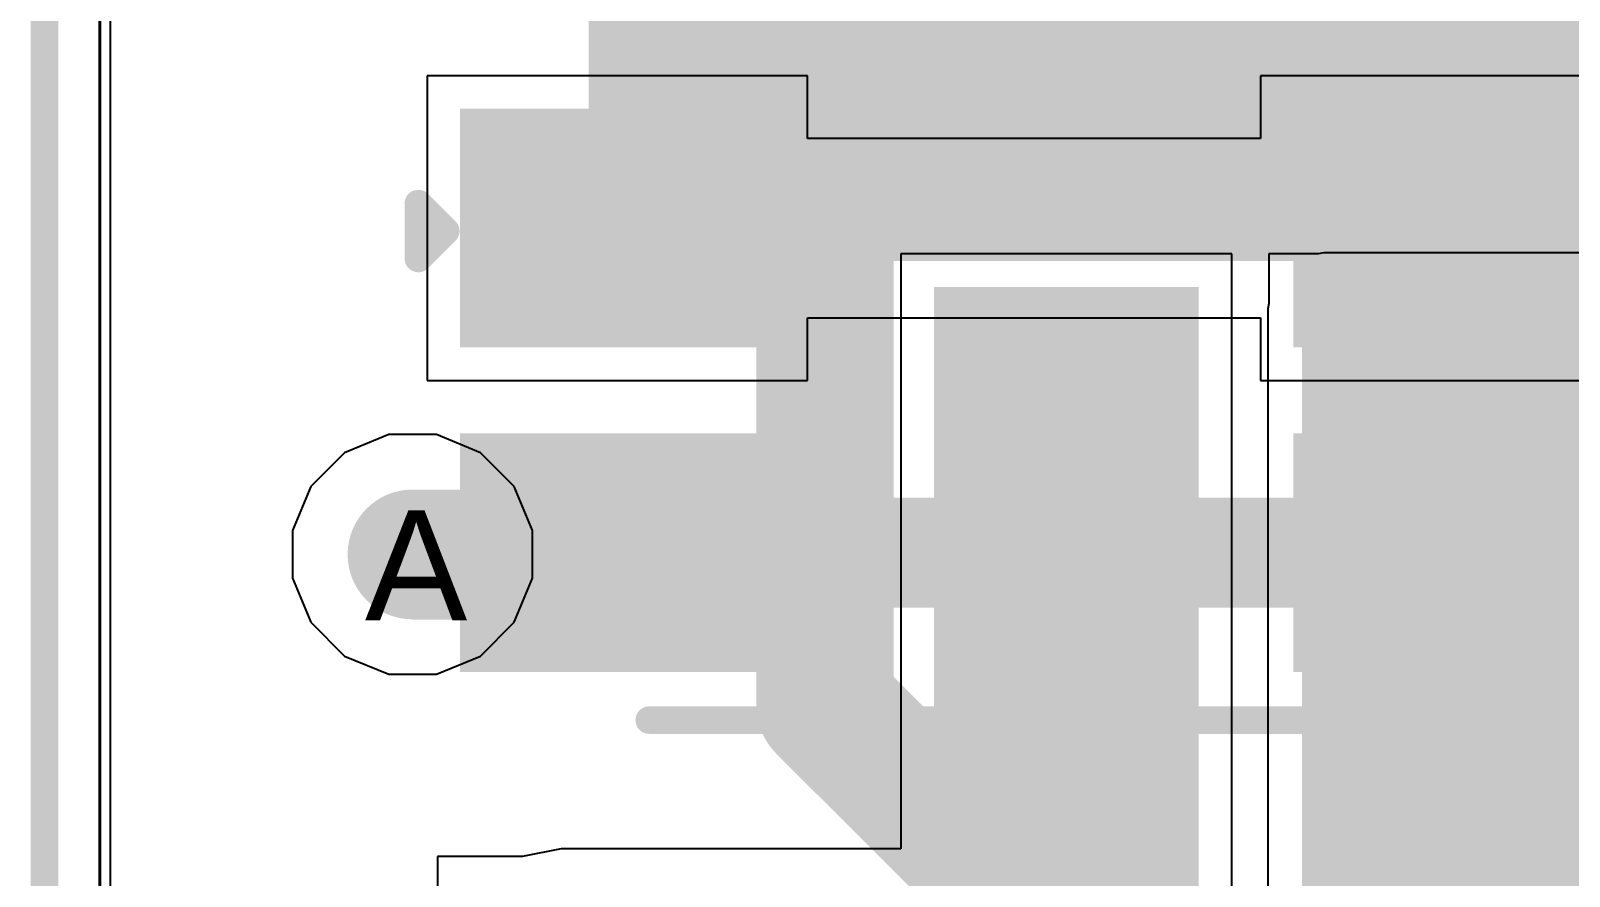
# Model space of a CAD drawing. Header units: inches. Extents: x 0 to 208, y 0 to 213.
# Drawn here: x -0.0025 to 0.2774, y 2.7539 to 2.9077 of the extents above; entities that cross this region are included whole.
import ezdxf

# ---------------------------------------------------------------- set-up
doc = ezdxf.new("R2010")
doc.units = ezdxf.units.IN
doc.header["$MEASUREMENT"] = 0
for name, color, linetype in [('Board_Outline', 216, 'Continuous'), ('Bottom Layer', 5, 'Continuous'), ('Bottom Overlay', 54, 'Continuous'), ('Bottom Paste', 16, 'Continuous'), ('Bottom Solder', 6, 'Continuous'), ('Drill Drawing', 1, 'Continuous'), ('L2_GND1', 16, 'Continuous'), ('L3_SIG1', 76, 'Continuous'), ('L4_PWR', 90, 'Continuous'), ('L5_GND2', 156, 'Continuous'), ('L6_SIG2', 130, 'Continuous'), ('L7_GND3', 216, 'Continuous'), ('Top Layer', 1, 'Continuous'), ('Top Overlay', 2, 'Continuous'), ('Top Paste', 8, 'Continuous'), ('Top Solder', 216, 'Continuous'), ('Via Holes', 16, 'Continuous')]:
    doc.layers.add(name, color=color, linetype=linetype)
doc.styles.add('Arial', font='', dxfattribs={"height": 0.2})
doc.styles.get('Arial').set_extended_font_data('Arial')

# ---------------------------------------------------------------- blocks, each defined once
blk = doc.blocks.new('TO_263_5__D2PAK__B_187')
at = {"layer": 'Bottom Layer'}
for points in [[(0.04685, 0.26506), (0.08701, 0.26506), (0.08701, 0.09498), (0.04685, 0.09498)], [(0.11378, 0.26506), (0.15394, 0.26506), (0.15394, 0.09498), (0.11378, 0.09498)]]:
    blk.add_hatch(color=5, dxfattribs=at).paths.add_polyline_path(points)
at = {"layer": 'Bottom Paste'}
for points in [[(0.04685, 0.26506), (0.08701, 0.26506), (0.08701, 0.09498), (0.04685, 0.09498)], [(0.11378, 0.26506), (0.15394, 0.26506), (0.15394, 0.09498), (0.11378, 0.09498)]]:
    blk.add_hatch(color=16, dxfattribs=at).paths.add_polyline_path(points)
at = {"layer": 'Bottom Solder'}
for points in [[(0.04285, 0.26906), (0.09101, 0.26906), (0.09101, 0.09098), (0.04285, 0.09098)], [(0.10978, 0.26906), (0.15794, 0.26906), (0.15794, 0.09098), (0.10978, 0.09098)]]:
    blk.add_hatch(color=6, dxfattribs=at).paths.add_polyline_path(points)
at = {"layer": 'Bottom Overlay'}
for points in [[(0.203, 0.05, 0.005, 0.005, 0), (0.165, 0.05, 0.005, 0.005, 0)], [(0.203, 0.05, 0.005, 0.005, 0), (0.203, 0.024, 0.005, 0.005, 0)]]:
    blk.add_lwpolyline(points, format="xyseb", dxfattribs=at)
for points in [[(0.16375, 0.05, 0.0025, 0.0025, 1), (0.16625, 0.05, 0.0025, 0.0025, 1)], [(0.20175, 0.05, 0.0025, 0.0025, 1), (0.20425, 0.05, 0.0025, 0.0025, 1)], [(0.20175, 0.05, 0.0025, 0.0025, 1), (0.20425, 0.05, 0.0025, 0.0025, 1)]]:
    blk.add_lwpolyline(points, format="xyseb", close=True, dxfattribs=at)
blk = doc.blocks.new('TS_1185EC_C_D_B__371')
at = {"layer": 'Top Layer'}
for points in [[(-0.10039, 0.04724), (-0.05118, 0.04724), (-0.05118, 0.01181), (-0.10039, 0.01181)], [(0.05118, 0.04724), (0.10039, 0.04724), (0.10039, 0.01181), (0.05118, 0.01181)], [(-0.10039, -0.01181), (-0.05118, -0.01181), (-0.05118, -0.04724), (-0.10039, -0.04724)], [(0.05118, -0.01181), (0.10039, -0.01181), (0.10039, -0.04724), (0.05118, -0.04724)]]:
    blk.add_hatch(color=1, dxfattribs=at).paths.add_polyline_path(points)
at = {"layer": 'Top Paste'}
for points in [[(-0.10039, 0.04724), (-0.05118, 0.04724), (-0.05118, 0.01181), (-0.10039, 0.01181)], [(0.05118, 0.04724), (0.10039, 0.04724), (0.10039, 0.01181), (0.05118, 0.01181)], [(-0.10039, -0.01181), (-0.05118, -0.01181), (-0.05118, -0.04724), (-0.10039, -0.04724)], [(0.05118, -0.01181), (0.10039, -0.01181), (0.10039, -0.04724), (0.05118, -0.04724)]]:
    blk.add_hatch(color=8, dxfattribs=at).paths.add_polyline_path(points)
at = {"layer": 'Top Solder'}
for points in [[(-0.10439, 0.05124), (-0.04718, 0.05124), (-0.04718, 0.00781), (-0.10439, 0.00781)], [(0.04718, 0.05124), (0.10439, 0.05124), (0.10439, 0.00781), (0.04718, 0.00781)], [(-0.10439, -0.00781), (-0.04718, -0.00781), (-0.04718, -0.05124), (-0.10439, -0.05124)], [(0.04718, -0.00781), (0.10439, -0.00781), (0.10439, -0.05124), (0.04718, -0.05124)]]:
    blk.add_hatch(color=216, dxfattribs=at).paths.add_polyline_path(points)
at = {"layer": 'Top Overlay'}
for points in [[(-0.07, 0.06, 0.005, 0.005, 0), (0.07, 0.06, 0.005, 0.005, 0)], [(-0.112, 0.024, 0.005, 0.005, 0), (-0.112, 0.034, 0.005, 0.005, 0)], [(-0.112, 0.034, 0.005, 0.005, 0), (-0.107, 0.029, 0.005, 0.005, 0)], [(-0.112, 0.024, 0.005, 0.005, 0), (-0.107, 0.029, 0.005, 0.005, 0)], [(-0.07, -0.06, 0.005, 0.005, 0), (0.07, -0.06, 0.005, 0.005, 0)]]:
    blk.add_lwpolyline(points, format="xyseb", dxfattribs=at)
for points in [[(-0.07125, 0.06, 0.0025, 0.0025, 1), (-0.06875, 0.06, 0.0025, 0.0025, 1)], [(0.06875, 0.06, 0.0025, 0.0025, 1), (0.07125, 0.06, 0.0025, 0.0025, 1)], [(-0.11325, 0.034, 0.0025, 0.0025, 1), (-0.11075, 0.034, 0.0025, 0.0025, 1)], [(-0.11325, 0.034, 0.0025, 0.0025, 1), (-0.11075, 0.034, 0.0025, 0.0025, 1)], [(-0.10825, 0.029, 0.0025, 0.0025, 1), (-0.10575, 0.029, 0.0025, 0.0025, 1)], [(-0.10825, 0.029, 0.0025, 0.0025, 1), (-0.10575, 0.029, 0.0025, 0.0025, 1)], [(-0.11325, 0.024, 0.0025, 0.0025, 1), (-0.11075, 0.024, 0.0025, 0.0025, 1)], [(-0.11325, 0.024, 0.0025, 0.0025, 1), (-0.11075, 0.024, 0.0025, 0.0025, 1)], [(-0.07125, -0.06, 0.0025, 0.0025, 1), (-0.06875, -0.06, 0.0025, 0.0025, 1)], [(0.06875, -0.06, 0.0025, 0.0025, 1), (0.07125, -0.06, 0.0025, 0.0025, 1)]]:
    blk.add_lwpolyline(points, format="xyseb", close=True, dxfattribs=at)

msp = doc.modelspace()

# ---------------------------------------------------------------- hatches: boundary and pattern name
at = {"layer": 'Bottom Layer'}
for points in [[(0.099, 2.87584), (0.5405, 2.87584), (0.5405, 2.964), (0.099, 2.964)], [(0.28034, 2.85713), (0.23273, 2.85713), (0.23273, 2.588), (0.28034, 2.588)]]:
    msp.add_hatch(color=5, dxfattribs=at).paths.add_polyline_path(points)
h = msp.add_hatch(color=5, dxfattribs=at)
edge = h.paths.add_edge_path()
edge.add_arc((0.06695, 2.81245), 0.01181, 0, 360)
at = {"layer": 'L2_GND1'}
h = msp.add_hatch(color=16, dxfattribs=at)
edge = h.paths.add_edge_path()
edge.add_arc((0.06695, 2.81245), 0.01181, 0, 360)
at = {"layer": 'L3_SIG1'}
h = msp.add_hatch(color=76, dxfattribs=at)
edge = h.paths.add_edge_path()
edge.add_arc((0.06695, 2.81245), 0.01181, 0, 360)
at = {"layer": 'L4_PWR'}
h = msp.add_hatch(color=90, dxfattribs=at)
edge = h.paths.add_edge_path()
edge.add_arc((0.06695, 2.81245), 0.01181, 0, 360)
at = {"layer": 'L5_GND2'}
h = msp.add_hatch(color=156, dxfattribs=at)
edge = h.paths.add_edge_path()
edge.add_arc((0.06695, 2.81245), 0.01181, 0, 360)
at = {"layer": 'L6_SIG2'}
h = msp.add_hatch(color=130, dxfattribs=at)
edge = h.paths.add_edge_path()
edge.add_arc((0.06695, 2.81245), 0.01181, 0, 360)
at = {"layer": 'L7_GND3'}
h = msp.add_hatch(color=216, dxfattribs=at)
edge = h.paths.add_edge_path()
edge.add_arc((0.06695, 2.81245), 0.01181, 0, 360)
at = {"layer": 'Top Layer'}
h = msp.add_hatch(color=1, dxfattribs=at)
edge = h.paths.add_edge_path()
edge.add_arc((0.06695, 2.81245), 0.01181, 0, 360)
msp.add_hatch(color=1, dxfattribs=at).paths.add_polyline_path([(0.06694, 2.82426), (0.06694, 2.8006), (0.10421, 2.8006), (0.10421, 2.82426)])
at = {"layer": 'Via Holes'}
h = msp.add_hatch(color=7, dxfattribs=at)
edge = h.paths.add_edge_path()
edge.add_arc((0.06695, 2.81245), 0.00591, 0, 360)

# ---------------------------------------------------------------- linework, layer by layer
at = {"layer": 'Board_Outline'}
msp.add_lwpolyline([(0, 0, 0.005, 0.005, 0), (0, 4.33071, 0.005, 0.005, 0)], format="xyseb", dxfattribs=at)
at = {"layer": 'Bottom Layer'}
for p, q in [((0.0102, 2.53809), (0.0102, 3.31701)), ((0.21596, 2.86712), (0.1558, 2.86712)), ((0.1558, 2.86712), (0.1558, 2.75889)), ((0.21596, 2.67704), (0.21596, 2.86712)), ((0.23171, 2.86712), (0.22273, 2.86712)), ((0.22273, 2.86712), (0.22273, 2.85811)), ((0.23273, 2.86732), (0.23171, 2.86712)), ((0.28034, 2.86732), (0.23273, 2.86732)), ((0.22273, 2.85811), (0.22253, 2.85713)), ((0.22253, 2.85713), (0.22253, 2.63212)), ((0.08697, 2.7575), (0.07147, 2.7575)), ((0.07147, 2.7575), (0.07147, 2.7195)), ((0.09397, 2.75889), (0.08697, 2.7575)), ((0.1558, 2.75889), (0.09397, 2.75889))]:
    msp.add_line(p, q, dxfattribs=at)
for points in [[(0.1758, 2.7385, 0.02, 0.02, 0), (0.18588, 2.77208, 0.02, 0.02, 0)], [(0.25281, 2.77208, 0.025, 0.025, -0.198912), (0.255, 2.76679, 0.025, 0.025, 0)]]:
    msp.add_lwpolyline(points, format="xyseb", dxfattribs=at)
for points in [[(0.18088, 2.77208, 0.01, 0.01, 1), (0.19088, 2.77208, 0.01, 0.01, 1)], [(0.24656, 2.77208, 0.0125, 0.0125, 1), (0.25906, 2.77208, 0.0125, 0.0125, 1)], [(0.24875, 2.76679, 0.0125, 0.0125, 1), (0.26125, 2.76679, 0.0125, 0.0125, 1)]]:
    msp.add_lwpolyline(points, format="xyseb", close=True, dxfattribs=at)
at = {"layer": 'L2_GND1'}
for p, q in [((0.0102, 0.0102), (0.0102, 3.63465)), ((0.06261, 2.83426), (0.05459, 2.83094)), ((0.07128, 2.83426), (0.06261, 2.83426)), ((0.0793, 2.83094), (0.07128, 2.83426)), ((0.05459, 2.83094), (0.04846, 2.82481)), ((0.08544, 2.82481), (0.0793, 2.83094)), ((0.04846, 2.82481), (0.04513, 2.81679)), ((0.08876, 2.81679), (0.08544, 2.82481)), ((0.04513, 2.81679), (0.04513, 2.80811)), ((0.08876, 2.80811), (0.08876, 2.81679)), ((0.04513, 2.80811), (0.04846, 2.8001)), ((0.08544, 2.8001), (0.08876, 2.80811)), ((0.04846, 2.8001), (0.05459, 2.79396)), ((0.0793, 2.79396), (0.08544, 2.8001)), ((0.05459, 2.79396), (0.06261, 2.79064)), ((0.07128, 2.79064), (0.0793, 2.79396)), ((0.06261, 2.79064), (0.07128, 2.79064))]:
    msp.add_line(p, q, dxfattribs=at)
at = {"layer": 'L3_SIG1'}
for p, q in [((0.012, 2.13966), (0.012, 3.39761)), ((0.06261, 2.83426), (0.05459, 2.83094)), ((0.07128, 2.83426), (0.06261, 2.83426)), ((0.0793, 2.83094), (0.07128, 2.83426)), ((0.05459, 2.83094), (0.04846, 2.82481)), ((0.08544, 2.82481), (0.0793, 2.83094)), ((0.04846, 2.82481), (0.04513, 2.81679)), ((0.08876, 2.81679), (0.08544, 2.82481)), ((0.04513, 2.81679), (0.04513, 2.80811)), ((0.08876, 2.80811), (0.08876, 2.81679)), ((0.04513, 2.80811), (0.04846, 2.8001)), ((0.08544, 2.8001), (0.08876, 2.80811)), ((0.04846, 2.8001), (0.05459, 2.79396)), ((0.0793, 2.79396), (0.08544, 2.8001)), ((0.05459, 2.79396), (0.06261, 2.79064)), ((0.07128, 2.79064), (0.0793, 2.79396)), ((0.06261, 2.79064), (0.07128, 2.79064))]:
    msp.add_line(p, q, dxfattribs=at)
for points in [[(0.142, 2.785, 0.025, 0.025, 0), (0.142, 3.873, 0.025, 0.025, 0)], [(0.142, 2.785, 0.025, 0.025, 0), (0.219, 2.708, 0.025, 0.025, 0)]]:
    msp.add_lwpolyline(points, format="xyseb", dxfattribs=at)
msp.add_lwpolyline([(0.13575, 2.785, 0.0125, 0.0125, 1), (0.14825, 2.785, 0.0125, 0.0125, 1)], format="xyseb", close=True, dxfattribs=at)
msp.add_lwpolyline([(0.13575, 2.785, 0.0125, 0.0125, 1), (0.14825, 2.785, 0.0125, 0.0125, 1)], format="xyseb", close=True, dxfattribs=at)
at = {"layer": 'L4_PWR'}
for p, q in [((0.01, 2.526), (0.01, 3.875)), ((0.06261, 2.83426), (0.05459, 2.83094)), ((0.07128, 2.83426), (0.06261, 2.83426)), ((0.0793, 2.83094), (0.07128, 2.83426)), ((0.05459, 2.83094), (0.04846, 2.82481)), ((0.08544, 2.82481), (0.0793, 2.83094)), ((0.04846, 2.82481), (0.04513, 2.81679)), ((0.08876, 2.81679), (0.08544, 2.82481)), ((0.04513, 2.81679), (0.04513, 2.80811)), ((0.08876, 2.80811), (0.08876, 2.81679)), ((0.04513, 2.80811), (0.04846, 2.8001)), ((0.08544, 2.8001), (0.08876, 2.80811)), ((0.04846, 2.8001), (0.05459, 2.79396)), ((0.0793, 2.79396), (0.08544, 2.8001)), ((0.05459, 2.79396), (0.06261, 2.79064)), ((0.07128, 2.79064), (0.0793, 2.79396)), ((0.06261, 2.79064), (0.07128, 2.79064))]:
    msp.add_line(p, q, dxfattribs=at)
at = {"layer": 'L5_GND2'}
msp.add_line((0.0102, 2.13827), (0.0102, 3.63465), dxfattribs=at)
at = {"layer": 'L6_SIG2'}
msp.add_line((0.0102, 2.13827), (0.0102, 3.63465), dxfattribs=at)
at = {"layer": 'L7_GND3'}
msp.add_line((0.0102, 2.13827), (0.0102, 3.63465), dxfattribs=at)
at = {"layer": 'Top Layer'}
for p, q in [((0.0102, 2.65277), (0.0102, 3.63465)), ((0.13882, 2.89954), (0.06961, 2.89954)), ((0.06961, 2.89954), (0.06961, 2.84411)), ((0.13882, 2.88814), (0.13882, 2.89954)), ((0.29039, 2.89954), (0.22118, 2.89954)), ((0.22118, 2.89954), (0.22118, 2.88814)), ((0.22118, 2.88814), (0.13882, 2.88814)), ((0.13882, 2.84411), (0.13882, 2.85551)), ((0.13882, 2.85551), (0.22118, 2.85551)), ((0.22118, 2.85551), (0.22118, 2.84411)), ((0.06961, 2.84411), (0.13882, 2.84411)), ((0.22118, 2.84411), (0.29039, 2.84411))]:
    msp.add_line(p, q, dxfattribs=at)
for points in [[(0.10421, 2.87183, 0.012, 0.012, 0), (0.25579, 2.87183, 0.012, 0.012, 0)], [(0.25579, 2.87183, 0.012, 0.012, 0), (0.32112, 2.87183, 0.012, 0.012, 0)], [(0.10421, 2.81277, 0.02, 0.02, 0), (0.25579, 2.81277, 0.02, 0.02, 0)]]:
    msp.add_lwpolyline(points, format="xyseb", dxfattribs=at)
for points in [[(0.10121, 2.87183, 0.006, 0.006, 1), (0.10721, 2.87183, 0.006, 0.006, 1)], [(0.25279, 2.87183, 0.006, 0.006, 1), (0.25879, 2.87183, 0.006, 0.006, 1)], [(0.25279, 2.87183, 0.006, 0.006, 1), (0.25879, 2.87183, 0.006, 0.006, 1)], [(0.09921, 2.81277, 0.01, 0.01, 1), (0.10921, 2.81277, 0.01, 0.01, 1)], [(0.25079, 2.81277, 0.01, 0.01, 1), (0.26079, 2.81277, 0.01, 0.01, 1)]]:
    msp.add_lwpolyline(points, format="xyseb", close=True, dxfattribs=at)

# ---------------------------------------------------------------- block references
at = {"rotation": 180}
msp.add_blockref('TO_263_5__D2PAK__B_187', (0.31974, 2.9521), dxfattribs=at)
msp.add_blockref('TS_1185EC_C_D_B__371', (0.18, 2.8423))

# ---------------------------------------------------------------- texts
at = {"layer": 'Drill Drawing', "style": 'Arial'}
msp.add_text('A', height=0.02, dxfattribs=at).set_placement((0.05828, 2.80045))

doc.saveas('drawing.dxf')
